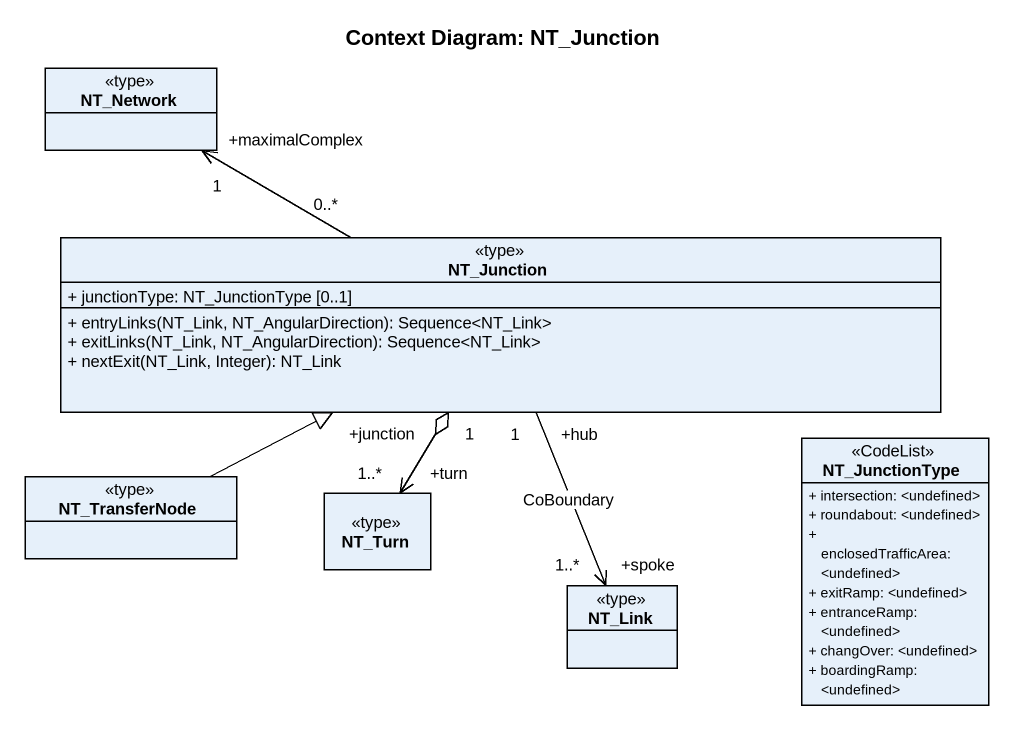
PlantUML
@startuml
title Context Diagram: NT_Junction
hide circle
hide empty members
skinparam classAttributeIconSize 0
class NT_Network <<type>>
class NT_Junction <<type>> {
  + junctionType: NT_JunctionType [0..1]
  + entryLinks(NT_Link, NT_AngularDirection): Sequence<NT_Link>
  + exitLinks(NT_Link, NT_AngularDirection): Sequence<NT_Link>
  + nextExit(NT_Link, Integer): NT_Link
}
class NT_TransferNode <<type>>
class NT_Turn <<type>>
class NT_JunctionType <<CodeList>> {
  + intersection: <undefined>
  + roundabout: <undefined>
  + enclosedTrafficArea: <undefined>
  + exitRamp: <undefined>
  + entranceRamp: <undefined>
  + changOver: <undefined>
  + boardingRamp: <undefined>
}
class NT_Link <<type>>
NT_Junction "0..*" -left-> "+maximalComplex\n1" NT_Network
NT_Junction "+hub\n1" --> "+spoke\n1..*" NT_Link : CoBoundary
NT_TransferNode -right-|> NT_Junction
NT_Turn "+turn\n1..*" <-up-o "+junction\n1" NT_Junction
@enduml
